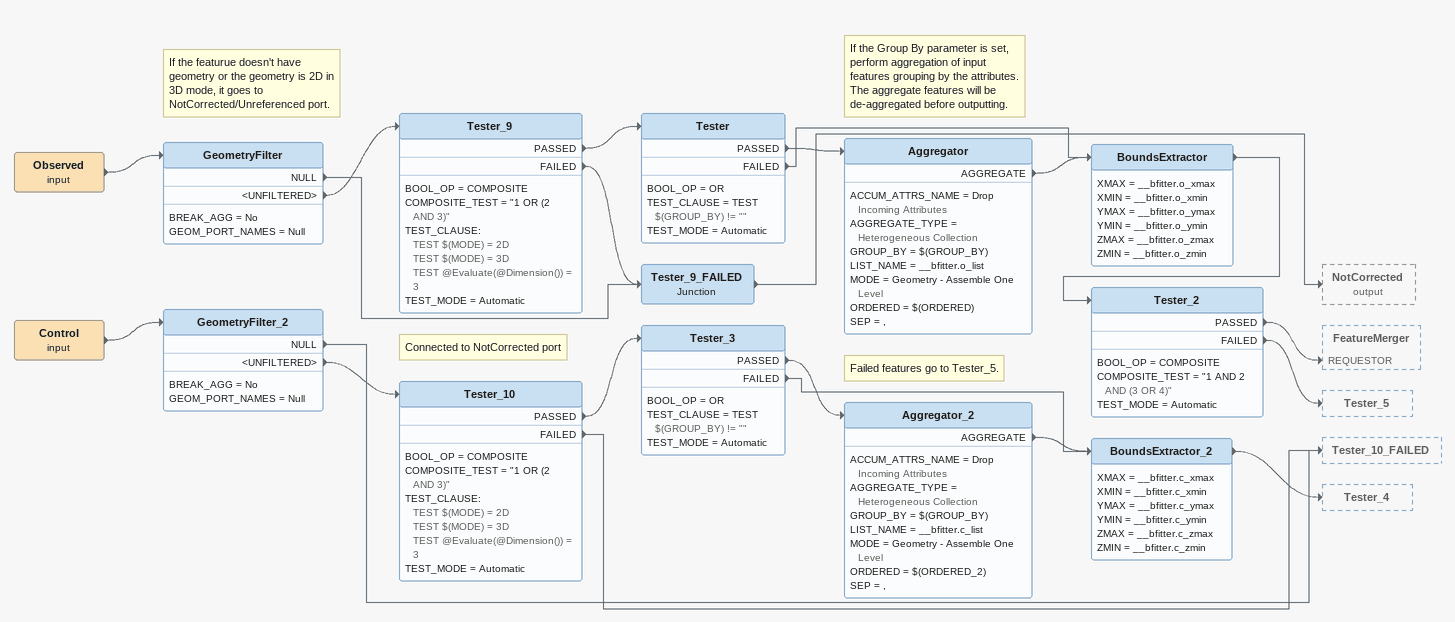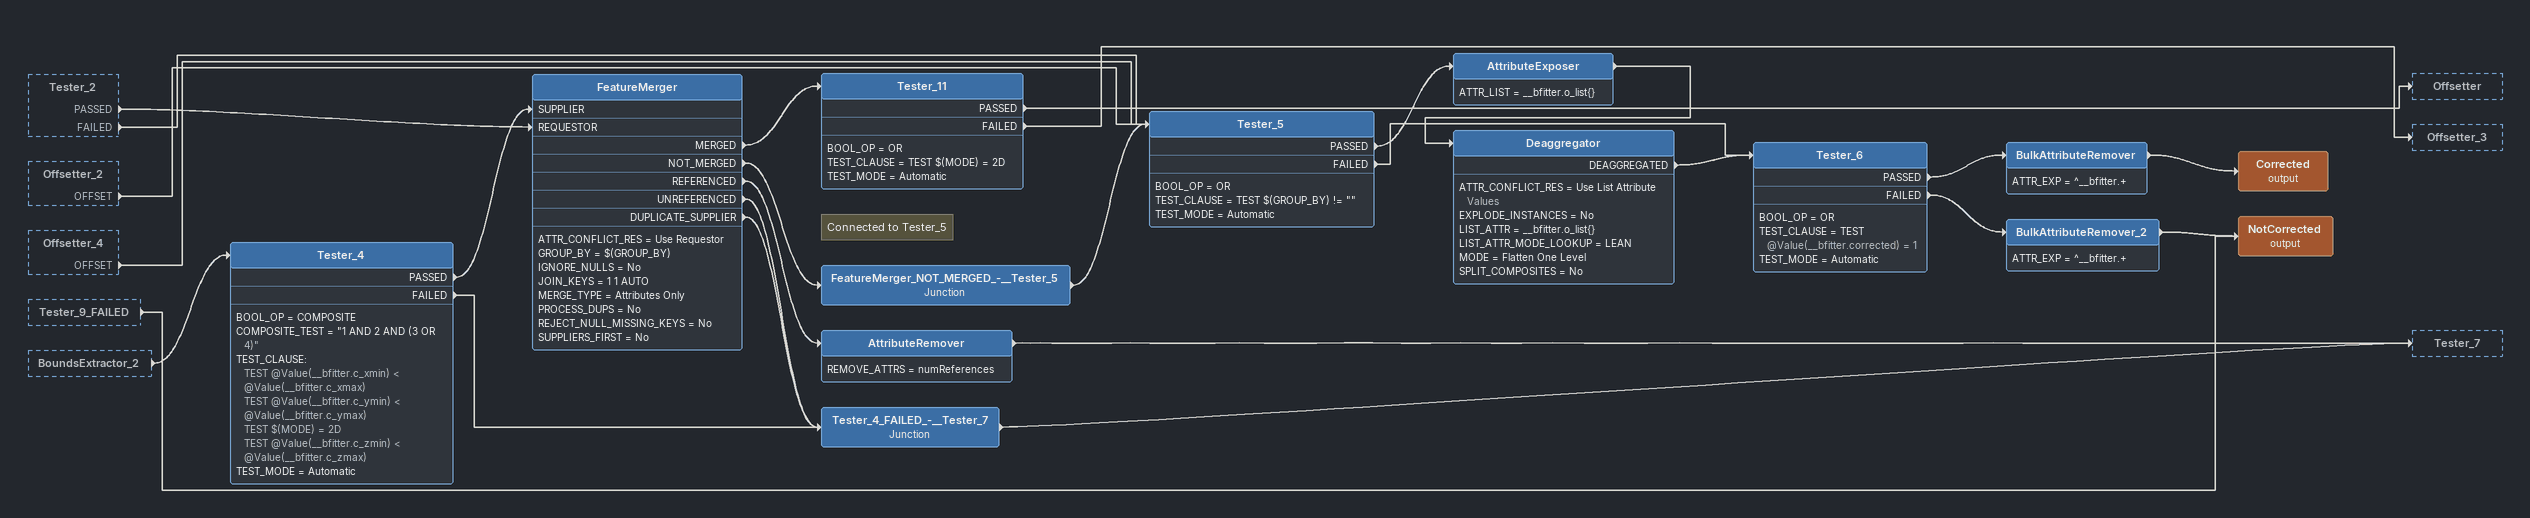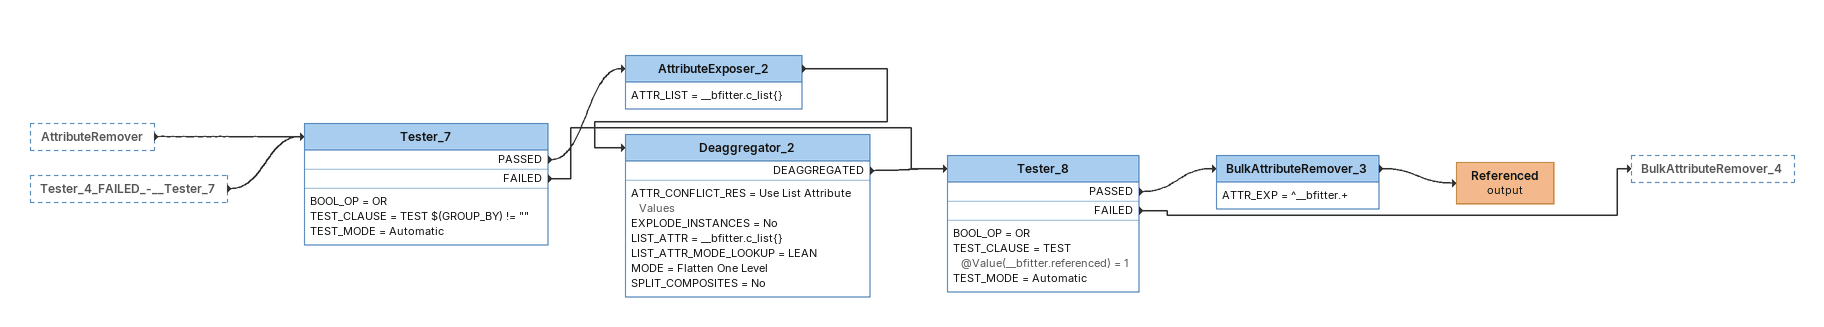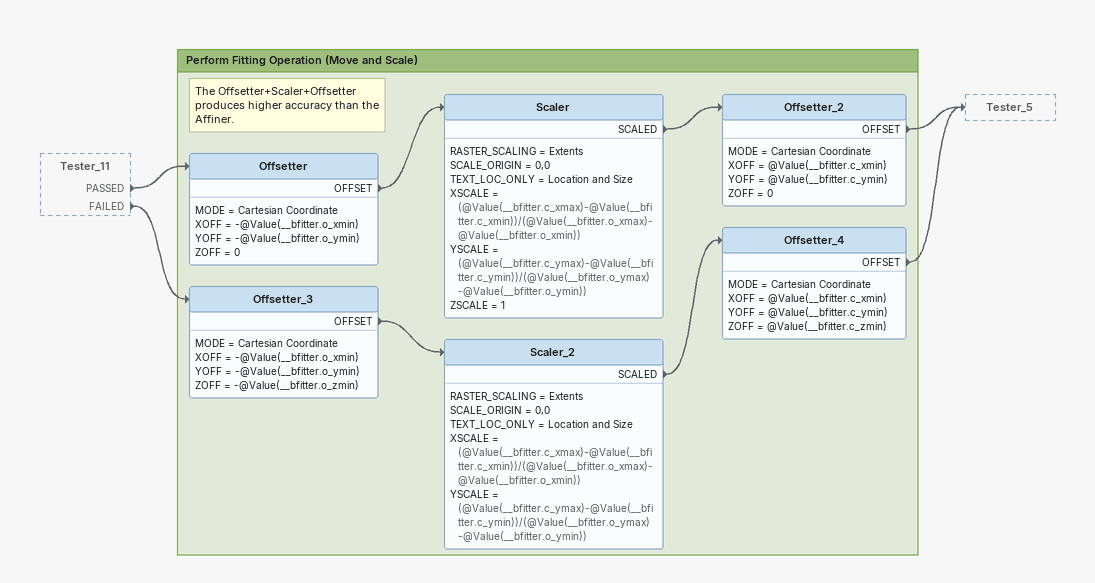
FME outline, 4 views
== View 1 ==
Observed (input)
    -> GeometryFilter
Note: If the featurue doesn't have geometry or the geometry is 2D in 3D mode, it goes to NotCorrected/Unreferenced port.
GeometryFilter
    BREAK_AGG = No
    GEOM_PORT_NAMES = Null
    NULL -> Tester_9_FAILED
    <UNFILTERED> -> Tester_9
Tester_9
    BOOL_OP = COMPOSITE
    COMPOSITE_TEST = "1 OR (2 AND 3)"
    TEST_CLAUSE:
      TEST $(MODE) = 2D
      TEST $(MODE) = 3D
      TEST @Evaluate(@Dimension()) = 3
    TEST_MODE = Automatic
    PASSED -> Tester
    FAILED -> Tester_9_FAILED
Tester
    BOOL_OP = OR
    TEST_CLAUSE = TEST $(GROUP_BY) != ""
    TEST_MODE = Automatic
    PASSED -> Aggregator
    FAILED -> BoundsExtractor
Note: If the Group By parameter is set, perform aggregation of input features grouping by the attributes. The aggregate features will be de-aggregated before outputting.
Aggregator
    ACCUM_ATTRS_NAME = Drop Incoming Attributes
    AGGREGATE_TYPE = Heterogeneous Collection
    GROUP_BY = $(GROUP_BY)
    LIST_NAME = __bfitter.o_list
    MODE = Geometry - Assemble One Level
    ORDERED = $(ORDERED)
    SEP = ,
    AGGREGATE -> BoundsExtractor
BoundsExtractor
    XMAX = __bfitter.o_xmax
    XMIN = __bfitter.o_xmin
    YMAX = __bfitter.o_ymax
    YMIN = __bfitter.o_ymin
    ZMAX = __bfitter.o_zmax
    ZMIN = __bfitter.o_zmin
    -> Tester_2
Note: Failed features go to Tester_5.
Tester_2
    BOOL_OP = COMPOSITE
    COMPOSITE_TEST = "1 AND 2 AND (3 OR 4)"
    TEST_MODE = Automatic
    PASSED -> FeatureMerger [REQUESTOR]
    FAILED -> Tester_5
Note: Connected to NotCorrected port
Tester_9_FAILED: Junction
    -> NotCorrected (output)
Control (input)
    -> GeometryFilter_2
GeometryFilter_2
    BREAK_AGG = No
    GEOM_PORT_NAMES = Null
    NULL -> Tester_10_FAILED
    <UNFILTERED> -> Tester_10
Tester_10
    BOOL_OP = COMPOSITE
    COMPOSITE_TEST = "1 OR (2 AND 3)"
    TEST_CLAUSE:
      TEST $(MODE) = 2D
      TEST $(MODE) = 3D
      TEST @Evaluate(@Dimension()) = 3
    TEST_MODE = Automatic
    PASSED -> Tester_3
    FAILED -> Tester_10_FAILED
Tester_3
    BOOL_OP = OR
    TEST_CLAUSE = TEST $(GROUP_BY) != ""
    TEST_MODE = Automatic
    PASSED -> Aggregator_2
    FAILED -> BoundsExtractor_2
Aggregator_2
    ACCUM_ATTRS_NAME = Drop Incoming Attributes
    AGGREGATE_TYPE = Heterogeneous Collection
    GROUP_BY = $(GROUP_BY)
    LIST_NAME = __bfitter.c_list
    MODE = Geometry - Assemble One Level
    ORDERED = $(ORDERED_2)
    SEP = ,
    AGGREGATE -> BoundsExtractor_2
BoundsExtractor_2
    XMAX = __bfitter.c_xmax
    XMIN = __bfitter.c_xmin
    YMAX = __bfitter.c_ymax
    YMIN = __bfitter.c_ymin
    ZMAX = __bfitter.c_zmax
    ZMIN = __bfitter.c_zmin
    -> Tester_4

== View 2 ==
Tester_2 [outside]
    PASSED -> FeatureMerger [REQUESTOR]
    FAILED -> Tester_5
Offsetter_2 [outside]
    OFFSET -> Tester_5
Offsetter_4 [outside]
    OFFSET -> Tester_5
Tester_9_FAILED [outside]
    -> NotCorrected (output)
BoundsExtractor_2 [outside]
    -> Tester_4
Tester_4
    BOOL_OP = COMPOSITE
    COMPOSITE_TEST = "1 AND 2 AND (3 OR 4)"
    TEST_CLAUSE:
      TEST @Value(__bfitter.c_xmin) < @Value(__bfitter.c_xmax)
      TEST @Value(__bfitter.c_ymin) < @Value(__bfitter.c_ymax)
      TEST $(MODE) = 2D
      TEST @Value(__bfitter.c_zmin) < @Value(__bfitter.c_zmax)
    TEST_MODE = Automatic
    PASSED -> FeatureMerger [SUPPLIER]
    FAILED -> Tester_4_FAILED_-__Tester_7
FeatureMerger
    ATTR_CONFLICT_RES = Use Requestor
    GROUP_BY = $(GROUP_BY)
    IGNORE_NULLS = No
    JOIN_KEYS = 1 1 AUTO
    MERGE_TYPE = Attributes Only
    PROCESS_DUPS = No
    REJECT_NULL_MISSING_KEYS = No
    SUPPLIERS_FIRST = No
    MERGED -> Tester_11
    NOT_MERGED -> FeatureMerger_NOT_MERGED_-__Tester_5
    REFERENCED -> AttributeRemover
    UNREFERENCED -> Tester_4_FAILED_-__Tester_7
    DUPLICATE_SUPPLIER -> Tester_4_FAILED_-__Tester_7
Tester_11
    BOOL_OP = OR
    TEST_CLAUSE = TEST $(MODE) = 2D
    TEST_MODE = Automatic
    PASSED -> Offsetter
    FAILED -> Offsetter_3
Note: Connected to Tester_5
FeatureMerger_NOT_MERGED_-__Tester_5: Junction
    -> Tester_5
Tester_5
    BOOL_OP = OR
    TEST_CLAUSE = TEST $(GROUP_BY) != ""
    TEST_MODE = Automatic
    PASSED -> AttributeExposer
    FAILED -> Tester_6
AttributeExposer
    ATTR_LIST = __bfitter.o_list{}
    -> Deaggregator
Deaggregator
    ATTR_CONFLICT_RES = Use List Attribute Values
    EXPLODE_INSTANCES = No
    LIST_ATTR = __bfitter.o_list{}
    LIST_ATTR_MODE_LOOKUP = LEAN
    MODE = Flatten One Level
    SPLIT_COMPOSITES = No
    DEAGGREGATED -> Tester_6
Tester_6
    BOOL_OP = OR
    TEST_CLAUSE = TEST @Value(__bfitter.corrected) = 1
    TEST_MODE = Automatic
    PASSED -> BulkAttributeRemover
    FAILED -> BulkAttributeRemover_2
BulkAttributeRemover
    ATTR_EXP = ^__bfitter.+
    -> Corrected (output)
Corrected (output)
BulkAttributeRemover_2
    ATTR_EXP = ^__bfitter.+
    -> NotCorrected (output)
NotCorrected (output)
AttributeRemover
    REMOVE_ATTRS = numReferences
    -> Tester_7
Tester_4_FAILED_-__Tester_7: Junction
    -> Tester_7

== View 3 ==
AttributeRemover [outside]
    -> Tester_7
Tester_4_FAILED_-__Tester_7 [outside]
    -> Tester_7
Tester_7
    BOOL_OP = OR
    TEST_CLAUSE = TEST $(GROUP_BY) != ""
    TEST_MODE = Automatic
    PASSED -> AttributeExposer_2
    FAILED -> Tester_8
AttributeExposer_2
    ATTR_LIST = __bfitter.c_list{}
    -> Deaggregator_2
Deaggregator_2
    ATTR_CONFLICT_RES = Use List Attribute Values
    EXPLODE_INSTANCES = No
    LIST_ATTR = __bfitter.c_list{}
    LIST_ATTR_MODE_LOOKUP = LEAN
    MODE = Flatten One Level
    SPLIT_COMPOSITES = No
    DEAGGREGATED -> Tester_8
Tester_8
    BOOL_OP = OR
    TEST_CLAUSE = TEST @Value(__bfitter.referenced) = 1
    TEST_MODE = Automatic
    PASSED -> BulkAttributeRemover_3
    FAILED -> BulkAttributeRemover_4
BulkAttributeRemover_3
    ATTR_EXP = ^__bfitter.+
    -> Referenced (output)
Referenced (output)

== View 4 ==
Tester_11 [outside]
    PASSED -> Offsetter
    FAILED -> Offsetter_3

Bookmark: Perform Fitting Operation (Move and Scale)
Note: The Offsetter+Scaler+Offsetter produces higher accuracy than the Affiner.
Offsetter
    MODE = Cartesian Coordinate
    XOFF = -@Value(__bfitter.o_xmin)
    YOFF = -@Value(__bfitter.o_ymin)
    ZOFF = 0
    OFFSET -> Scaler
Scaler
    RASTER_SCALING = Extents
    SCALE_ORIGIN = 0,0
    TEXT_LOC_ONLY = Location and Size
    XSCALE = (@Value(__bfitter.c_xmax)-@Value(__bfitter.c_xmin))/(@Value(__bfitter.o_xmax)-@Value(__bfitter.o_xmin))
    YSCALE = (@Value(__bfitter.c_ymax)-@Value(__bfitter.c_ymin))/(@Value(__bfitter.o_ymax)-@Value(__bfitter.o_ymin))
    ZSCALE = 1
    SCALED -> Offsetter_2
Offsetter_2
    MODE = Cartesian Coordinate
    XOFF = @Value(__bfitter.c_xmin)
    YOFF = @Value(__bfitter.c_ymin)
    ZOFF = 0
    OFFSET -> Tester_5
Offsetter_3
    MODE = Cartesian Coordinate
    XOFF = -@Value(__bfitter.o_xmin)
    YOFF = -@Value(__bfitter.o_ymin)
    ZOFF = -@Value(__bfitter.o_zmin)
    OFFSET -> Scaler_2
Scaler_2
    RASTER_SCALING = Extents
    SCALE_ORIGIN = 0,0
    TEXT_LOC_ONLY = Location and Size
    XSCALE = (@Value(__bfitter.c_xmax)-@Value(__bfitter.c_xmin))/(@Value(__bfitter.o_xmax)-@Value(__bfitter.o_xmin))
    YSCALE = (@Value(__bfitter.c_ymax)-@Value(__bfitter.c_ymin))/(@Value(__bfitter.o_ymax)-@Value(__bfitter.o_ymin))
    SCALED -> Offsetter_4
Offsetter_4
    MODE = Cartesian Coordinate
    XOFF = @Value(__bfitter.c_xmin)
    YOFF = @Value(__bfitter.c_ymin)
    ZOFF = @Value(__bfitter.c_zmin)
    OFFSET -> Tester_5
